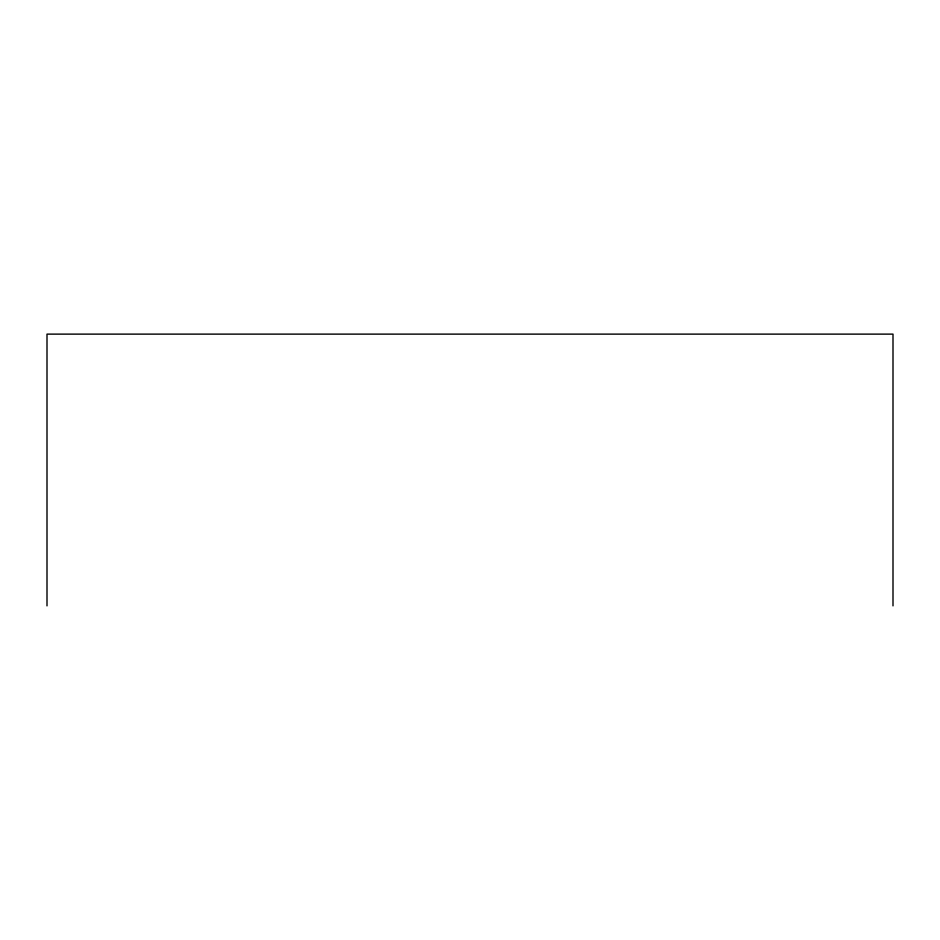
<?xml version="1.0" encoding="UTF-8"?>
<svg xmlns="http://www.w3.org/2000/svg" width="940" height="940" viewBox="0 0 940 940"><rect width="100%" height="100%" fill="white"/><g stroke="black" fill="none" stroke-linecap="round" stroke-linejoin="round"><path stroke-width="1.41" d="M893 605.877L893 334.123L47 334.123L47 605.877"/></g></svg>
